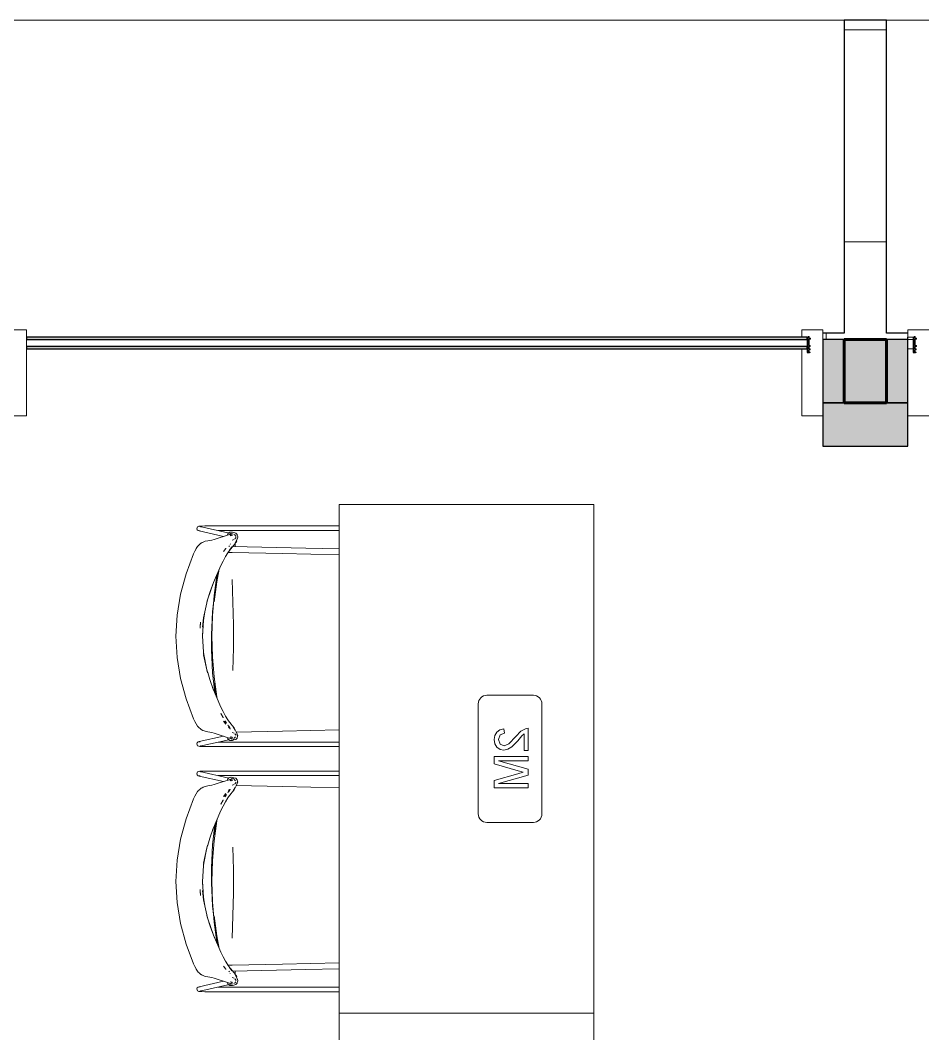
# Model space of a CAD drawing. Header units: millimetres. Extents: x 79795 to 317870, y -36033 to 97293.
# Drawn here: x 192872 to 195000, y 32859 to 35250 of the extents above; entities that cross this region are included whole.
import ezdxf

# ---------------------------------------------------------------- set-up
doc = ezdxf.new("R2010")
doc.units = ezdxf.units.MM
doc.header["$MEASUREMENT"] = 0
for name, color, linetype, lineweight in [('CSM-STL-XX-ZZ-M3-A-XXXX-00001_detached _19_04_21__rvt-1-Level 4$0$A-DETL-GENF', 7, 'CONTINUOUS', 9), ('CSM-STL-XX-ZZ-M3-A-XXXX-00001_detached _19_04_21__rvt-1-Level 4$0$A-GLAZ', 7, 'CONTINUOUS', 9), ('CSM-STL-XX-ZZ-M3-A-XXXX-00001_detached _19_04_21__rvt-1-Level 4$0$A-GLAZ-CURT', 7, 'CONTINUOUS', 9), ('CSM-STL-XX-ZZ-M3-A-XXXX-00001_detached _19_04_21__rvt-1-Level 4$0$A-GLAZ-CWMG', 7, 'CONTINUOUS', 9), ('CSM-STL-XX-ZZ-M3-A-XXXX-00001_detached _19_04_21__rvt-1-Level 4$0$A-WALL', 7, 'CONTINUOUS', 9), ('CSM-STL-XX-ZZ-M3-A-XXXX-00001_detached _19_04_21__rvt-1-Level 4$0$A-WALL-PATT', 7, 'CONTINUOUS', 9), ('CSM-STL-XX-ZZ-M3-A-XXXX-00001_detached _19_04_21__rvt-1-Level 4$0$I-WALL', 7, 'CONTINUOUS', 9), ('CSM-STL-XX-ZZ-M3-A-XXXX-00001_detached _19_04_21__rvt-1-Level 4$0$S-COLS-SYMB', 171, 'CONTINUOUS', 70), ('G-IMPT', 8, 'CONTINUOUS', 9), ('I-FURN', 8, 'CONTINUOUS', 9)]:
    doc.layers.add(name, color=color, linetype=linetype, lineweight=lineweight)

msp = doc.modelspace()

# ---------------------------------------------------------------- hatches: boundary and pattern name
at = {"layer": 'CSM-STL-XX-ZZ-M3-A-XXXX-00001_detached _19_04_21__rvt-1-Level 4$0$A-GLAZ'}
h = msp.add_hatch(dxfattribs=at)
h.set_pattern_fill('FP_30', color=256, style=0, pattern_type=2)
h.set_pattern_definition([(0, (147271.8, -12772.7), (0, 500), []), (90, (147271.8, -12772.7), (-500, 3e-14), [])])
h.paths.add_polyline_path([(194964.8, 34497.3), (194964.8, 34512.3), (194914.8, 34512.3), (194914.8, 35250.3), (194814.8, 35250.3), (194814.8, 34512.3), (194764.8, 34512.3), (194764.8, 34497.3)], flags=0)
h.paths.add_polyline_path([(192836.8, 34497.3), (192836.8, 34512.3), (192786.8, 34512.3), (192786.8, 35250.3), (192686.8, 35250.3), (192686.8, 34512.3), (192636.8, 34512.3), (192636.8, 34497.3), (192671.8, 34497.3)], flags=0)
at = {"layer": 'CSM-STL-XX-ZZ-M3-A-XXXX-00001_detached _19_04_21__rvt-1-Level 4$0$A-GLAZ-CURT'}
h = msp.add_hatch(color=256, dxfattribs=at)
h.paths.add_polyline_path([(194727.8, 34474.8), (194727.8, 34480.8), (192886.8, 34480.8), (192886.8, 34474.8), (193867.8, 34474.8)], flags=0)
h.paths.add_polyline_path([(193269.8, 34496.8), (194727.8, 34496.8), (194727.8, 34502.8), (192886.8, 34502.8), (192886.8, 34496.8)], flags=0)
at = {"layer": 'CSM-STL-XX-ZZ-M3-A-XXXX-00001_detached _19_04_21__rvt-1-Level 4$0$A-WALL-PATT'}
for points in [[(194964.8, 34347.3), (194964.8, 34497.3), (194764.8, 34497.3), (194764.8, 34347.3)], [(194964.8, 34245.3), (194964.8, 34347.3), (194764.8, 34347.3), (194764.8, 34245.3)]]:
    msp.add_hatch(color=256, dxfattribs=at).paths.add_polyline_path(points, flags=0)

# ---------------------------------------------------------------- linework, layer by layer
at = {"layer": 'CSM-STL-XX-ZZ-M3-A-XXXX-00001_detached _19_04_21__rvt-1-Level 4$0$A-DETL-GENF'}
for p, q in [((194727.8, 34502.3), (194729.8, 34468.3)), ((194729.8, 34502.3), (194727.8, 34468.3)), ((194727.8, 34502.3), (194729.8, 34502.3)), ((194727.8, 34468.3), (194727.8, 34502.3)), ((194729.8, 34468.3), (194729.8, 34503.3)), ((194729.8, 34502.3), (194729.8, 34468.3)), ((194730.3, 34503.8), (194731.8, 34503.8)), ((194732.3, 34503.3), (194732.3, 34500.3)), ((194732.3, 34497.3), (194732.3, 34483.3)), ((194732.8, 34499.8), (194735.2, 34499.8)), ((194735.2, 34497.8), (194732.8, 34497.8)), ((194735.4, 34499.6), (194735.4, 34498)), ((194977.8, 34502.3), (194979.8, 34468.3)), ((194979.8, 34502.3), (194977.8, 34468.3)), ((194977.8, 34502.3), (194979.8, 34502.3)), ((194977.8, 34468.3), (194977.8, 34502.3)), ((194979.8, 34468.3), (194979.8, 34503.3)), ((194979.8, 34502.3), (194979.8, 34468.3)), ((194980.3, 34503.8), (194981.8, 34503.8)), ((194982.3, 34503.3), (194982.3, 34500.3)), ((194982.3, 34497.3), (194982.3, 34483.3)), ((194982.8, 34499.8), (194985.2, 34499.8)), ((194985.2, 34497.8), (194982.8, 34497.8)), ((194985.4, 34499.6), (194985.4, 34498)), ((194727.6, 34466.6), (194729.3, 34467.3)), ((194729.8, 34468.3), (194727.8, 34468.3)), ((194731.9, 34465.3), (194727.9, 34465.3)), ((194731, 34467.4), (194730.8, 34467.3)), ((194731, 34466.5), (194732.1, 34466.5)), ((194732.3, 34472.4), (194731.3, 34467.7)), ((194732.3, 34480.3), (194732.3, 34475.3)), ((194732.8, 34482.8), (194734.9, 34482.8)), ((194734.9, 34480.8), (194732.8, 34480.8)), ((194732.8, 34474.8), (194734.8, 34474.8)), ((194734.8, 34472.8), (194732.8, 34472.8)), ((194732.9, 34467.3), (194732.9, 34467.8)), ((194733.1, 34468), (194733.9, 34468)), ((194734.1, 34467.8), (194734.1, 34467)), ((194735, 34474.6), (194735, 34473)), ((194735.1, 34482.6), (194735.1, 34481)), ((194977.6, 34466.6), (194979.3, 34467.3)), ((194979.8, 34468.3), (194977.8, 34468.3)), ((194981.9, 34465.3), (194977.9, 34465.3)), ((194981, 34467.4), (194980.8, 34467.3)), ((194981, 34466.5), (194982.1, 34466.5)), ((194982.3, 34472.4), (194981.3, 34467.7)), ((194982.3, 34480.3), (194982.3, 34475.3)), ((194982.8, 34482.8), (194984.9, 34482.8)), ((194984.9, 34480.8), (194982.8, 34480.8)), ((194982.8, 34474.8), (194984.8, 34474.8)), ((194984.8, 34472.8), (194982.8, 34472.8)), ((194982.9, 34467.3), (194982.9, 34467.8)), ((194983.1, 34468), (194983.9, 34468)), ((194984.1, 34467.8), (194984.1, 34467)), ((194985, 34474.6), (194985, 34473)), ((194985.1, 34482.6), (194985.1, 34481))]:
    msp.add_line(p, q, dxfattribs=at)
for centre, radius, start, end in [((194730.3, 34503.3), 0.5, 90, 180), ((194731.8, 34503.3), 0.5, 0, 90), ((194732.8, 34500.3), 0.5, 180, 270), ((194732.8, 34497.3), 0.5, 90, 180), ((194735.2, 34499.6), 0.2, 359, 90), ((194735.2, 34498), 0.2, 270, 359), ((194980.3, 34503.3), 0.5, 90, 180), ((194981.8, 34503.3), 0.5, 0, 90), ((194982.8, 34500.3), 0.5, 180, 270), ((194982.8, 34497.3), 0.5, 90, 180), ((194985.2, 34499.6), 0.2, 359, 90), ((194985.2, 34498), 0.2, 270, 359), ((194727.9, 34466), 0.65, 115, 270), ((194728.8, 34468.2), 1, 295, 359.9999), ((194731, 34466.9), 0.4, 114.9999, 270), ((194730.8, 34467.8), 0.5, 294.9999, 347.698), ((194731.9, 34468.3), 3, 270, 327.6077), ((194732.1, 34467.3), 0.8, 270, 0), ((194732.8, 34483.3), 0.5, 180, 270), ((194732.8, 34480.3), 0.5, 90, 180), ((194732.8, 34475.3), 0.5, 180, 270), ((194732.8, 34472.3), 0.5, 90, 167.698), ((194733.1, 34467.8), 0.2, 90, 180), ((194733.9, 34467.8), 0.2, 0, 90), ((194734.2, 34466.8), 0.2, 327.6077, 90.0001), ((194734.8, 34474.6), 0.2, 359, 90), ((194734.8, 34473), 0.2, 270, 359), ((194734.9, 34482.6), 0.2, 359, 90), ((194734.9, 34481), 0.2, 270, 359), ((194977.9, 34466), 0.65, 115, 270), ((194978.8, 34468.2), 1, 295, 359.9999), ((194981, 34466.9), 0.4, 114.9999, 270), ((194980.8, 34467.8), 0.5, 294.9999, 347.698), ((194981.9, 34468.3), 3, 270, 327.6077), ((194982.1, 34467.3), 0.8, 270, 0), ((194982.8, 34483.3), 0.5, 180, 270), ((194982.8, 34480.3), 0.5, 90, 180), ((194982.8, 34475.3), 0.5, 180, 270), ((194982.8, 34472.3), 0.5, 90, 167.698), ((194983.1, 34467.8), 0.2, 90, 180), ((194983.9, 34467.8), 0.2, 0, 90), ((194984.2, 34466.8), 0.2, 327.6077, 90.0001), ((194984.8, 34474.6), 0.2, 359, 90), ((194984.8, 34473), 0.2, 270, 359), ((194984.9, 34482.6), 0.2, 359, 90), ((194984.9, 34481), 0.2, 270, 359)]:
    msp.add_arc(centre, radius, start, end, dxfattribs=at)
at = {"layer": 'CSM-STL-XX-ZZ-M3-A-XXXX-00001_detached _19_04_21__rvt-1-Level 4$0$A-GLAZ'}
for p, q in [((194814.8, 35250.3), (192786.8, 35250.3)), ((196942.8, 35250.3), (194914.8, 35250.3)), ((194964.8, 34497.3), (194977.8, 34497.3))]:
    msp.add_line(p, q, dxfattribs=at)
at = {"layer": 'CSM-STL-XX-ZZ-M3-A-XXXX-00001_detached _19_04_21__rvt-1-Level 4$0$A-GLAZ', "lineweight": 30}
for p, q in [((194914.8, 35250.3), (194814.8, 35250.3)), ((194814.8, 35250.3), (194814.8, 34512.3)), ((194914.8, 34512.3), (194914.8, 35250.3)), ((194814.8, 34512.3), (194764.8, 34512.3)), ((194964.8, 34512.3), (194914.8, 34512.3)), ((194964.8, 34497.3), (194964.8, 34502.8))]:
    msp.add_line(p, q, dxfattribs=at)
at = {"layer": 'CSM-STL-XX-ZZ-M3-A-XXXX-00001_detached _19_04_21__rvt-1-Level 4$0$A-GLAZ-CURT', "lineweight": 30}
for p, q in [((194727.8, 34502.8), (192886.8, 34502.8)), ((192886.8, 34502.8), (192886.8, 34496.8)), ((192886.8, 34496.8), (194727.8, 34496.8)), ((194727.8, 34496.8), (194727.8, 34502.8)), ((194727.8, 34480.8), (192886.8, 34480.8)), ((192886.8, 34480.8), (192886.8, 34474.8)), ((192886.8, 34474.8), (194727.8, 34474.8)), ((194727.8, 34474.8), (194727.8, 34480.8))]:
    msp.add_line(p, q, dxfattribs=at)
at = {"layer": 'CSM-STL-XX-ZZ-M3-A-XXXX-00001_detached _19_04_21__rvt-1-Level 4$0$A-GLAZ-CWMG', "lineweight": 20, "extrusion": (0, 0, -1)}
for p, q in [((192886.8, 34519.8), (192836.8, 34519.8)), ((192886.8, 34317.3), (192886.8, 34519.8)), ((195014.8, 34519.8), (194964.8, 34519.8)), ((194964.8, 34519.8), (194964.8, 34502.8)), ((194964.8, 34502.8), (194977.8, 34502.8)), ((194977.8, 34502.8), (194977.8, 34474.8)), ((194977.8, 34474.8), (194964.8, 34474.8)), ((194964.8, 34474.8), (194964.8, 34317.3)), ((192836.8, 34317.3), (192886.8, 34317.3)), ((194964.8, 34317.3), (195014.8, 34317.3))]:
    msp.add_line(p, q, dxfattribs=at)
at = {"layer": 'CSM-STL-XX-ZZ-M3-A-XXXX-00001_detached _19_04_21__rvt-1-Level 4$0$A-GLAZ-CWMG', "lineweight": 20}
for p, q in [((194714.8, 34519.8), (194714.8, 34502.8)), ((194764.8, 34519.8), (194714.8, 34519.8)), ((194764.8, 34317.3), (194764.8, 34519.8)), ((194714.8, 34502.8), (194727.8, 34502.8)), ((194727.8, 34502.8), (194727.8, 34474.8)), ((194727.8, 34474.8), (194714.8, 34474.8)), ((194714.8, 34474.8), (194714.8, 34317.3)), ((194714.8, 34317.3), (194764.8, 34317.3))]:
    msp.add_line(p, q, dxfattribs=at)
at = {"layer": 'CSM-STL-XX-ZZ-M3-A-XXXX-00001_detached _19_04_21__rvt-1-Level 4$0$A-WALL', "lineweight": 30}
for p, q in [((194964.8, 34497.3), (194764.8, 34497.3)), ((194764.8, 34497.3), (194764.8, 34347.3)), ((194964.8, 34347.3), (194964.8, 34497.3)), ((194764.8, 34347.3), (194964.8, 34347.3))]:
    msp.add_line(p, q, dxfattribs=at)
at = {"layer": 'CSM-STL-XX-ZZ-M3-A-XXXX-00001_detached _19_04_21__rvt-1-Level 4$0$I-WALL', "lineweight": 30}
for p, q in [((194964.8, 34347.3), (194764.8, 34347.3)), ((194764.8, 34347.3), (194764.8, 34245.3)), ((194964.8, 34245.3), (194964.8, 34347.3)), ((194764.8, 34245.3), (194964.8, 34245.3))]:
    msp.add_line(p, q, dxfattribs=at)
at = {"layer": 'CSM-STL-XX-ZZ-M3-A-XXXX-00001_detached _19_04_21__rvt-1-Level 4$0$S-COLS-SYMB', "lineweight": 60}
for p, q in [((194814.8, 34497.3), (194914.8, 34497.3)), ((194814.8, 34347.3), (194814.8, 34497.3)), ((194914.8, 34347.3), (194914.8, 34497.3)), ((194814.8, 34347.3), (194914.8, 34347.3))]:
    msp.add_line(p, q, dxfattribs=at)
at = {"layer": 'G-IMPT'}
for p, q in [((193290.4, 34055.1), (193288.9, 34052.9)), ((193292.8, 34056.3), (193290.4, 34055.1)), ((193295.2, 34056.6), (193292.8, 34056.3)), ((193300.4, 34056.9), (193295.2, 34056.6)), ((193368.4, 34039.6), (193295.5, 34056)), ((193295.5, 34056), (193297.6, 34055)), ((193297.4, 34055.2), (193297.6, 34055)), ((193307.6, 34057.1), (193300.4, 34056.9)), ((193307.6, 34057.1), (193313.9, 34057.1)), ((193624.4, 34057.1), (193313.9, 34057.1)), ((193288.6, 34050.3), (193288.9, 34052.9)), ((193288.6, 34050.3), (193289.3, 34048.1)), ((193289.6, 34047.8), (193289.3, 34048.1)), ((193289.6, 34047.8), (193291.4, 34046)), ((193291.4, 34046), (193291.1, 34046.3)), ((193293.9, 34045.2), (193291.4, 34046)), ((193296.2, 34045.9), (193293.7, 34045.4)), ((193296, 34045.8), (193293.7, 34045.4)), ((193293.9, 34045.2), (193351.5, 34032.3)), ((193624.4, 34046.2), (193339, 34046.2)), ((193353.6, 34033), (193341.2, 34029.1)), ((193365.4, 34036.8), (193353.6, 34033)), ((193360.4, 34036.2), (193361.6, 34038.6)), ((193360.4, 34036.1), (193361.6, 34038.6)), ((193361.5, 34038.4), (193360.4, 34036.1)), ((193360.4, 34036.2), (193360.4, 34036.1)), ((193361.5, 34038.4), (193361.6, 34038.6)), ((193363.4, 34040.5), (193361.6, 34038.6)), ((193363.4, 34040.5), (193363.7, 34040.7)), ((193366.6, 34042.1), (193363.7, 34040.7)), ((193372.9, 34038.6), (193364.7, 34036.6)), ((193370.6, 34038.5), (193364.7, 34036.6)), ((193365.4, 34036.8), (193372.9, 34038.6)), ((193366.9, 34042.2), (193366.6, 34042.1)), ((193366.9, 34042.2), (193368.6, 34042.5)), ((193367, 34034.7), (193367.7, 34036.1)), ((193372.8, 34035.5), (193367.3, 34033.9)), ((193369.4, 34037.9), (193368, 34036.4)), ((193368.3, 34037.7), (193371.5, 34039.2)), ((193368.3, 34037.7), (193370.6, 34038.5)), ((193372.6, 34042.3), (193368.6, 34042.5)), ((193369.4, 34037.9), (193371.5, 34039.2)), ((193371.9, 34038.8), (193369.9, 34039.3)), ((193370.5, 34034.2), (193371.5, 34035.2)), ((193370.5, 34034.2), (193371.1, 34034.9)), ((193372.8, 34035.5), (193370.7, 34034.5)), ((193371.5, 34035.2), (193370.7, 34034.5)), ((193372.6, 34042.3), (193375.8, 34041.3)), ((193375.4, 34037.6), (193377.1, 34036.8)), ((193380.1, 34039.9), (193375.8, 34041.3)), ((193375.9, 34037.3), (193377.1, 34036.8)), ((193379.9, 34033.9), (193377.7, 34036.5)), ((193378.9, 34034.9), (193380.1, 34033.3)), ((193378.9, 34034.9), (193379.3, 34034.4)), ((193380.1, 34033.3), (193379.3, 34034.4)), ((193380.1, 34039.9), (193383.2, 34036.7)), ((193380.1, 34028.8), (193380.5, 34030.8)), ((193380.6, 34031.4), (193380.5, 34030.8)), ((193383.2, 34036.7), (193383.7, 34035.3)), ((193383.7, 34035.3), (193384.8, 34031.1)), ((193384, 34027.1), (193384.8, 34031.1)), ((193286.8, 34003.6), (193290.2, 34008.4)), ((193290.2, 34008.4), (193291.9, 34010.5)), ((193293.7, 34012.4), (193291.9, 34010.5)), ((193296.2, 34014.6), (193293.7, 34012.4)), ((193298.1, 34016.1), (193296.2, 34014.6)), ((193298.1, 34016.1), (193298.5, 34016.4)), ((193298.5, 34016.4), (193301.1, 34017.9)), ((193303.4, 34019.1), (193301.1, 34017.9)), ((193303.4, 34019.1), (193308.3, 34020.9)), ((193314.3, 34022), (193308.3, 34020.9)), ((193314.3, 34022), (193323.6, 34023.6)), ((193323.6, 34023.6), (193329.2, 34025.3)), ((193341.2, 34029.1), (193329.2, 34025.3)), ((193363.8, 34008.3), (193364.2, 34008.9)), ((193365.3, 34010.5), (193364.2, 34008.9)), ((193371.3, 34008.1), (193365.7, 33999.8)), ((193371.3, 34008.1), (193366.2, 34000.3)), ((193367, 34013.6), (193367.5, 34015)), ((193369.2, 34004.1), (193372.1, 34007.3)), ((193376.2, 34025), (193371.4, 34023.7)), ((193376.4, 34012.7), (193372.1, 34007.3)), ((193372.5, 34008.3), (193545.4, 34004.4)), ((193378.4, 34015.8), (193376.4, 34012.7)), ((193379.8, 34028.3), (193378.1, 34026.4)), ((193378.2, 34015.4), (193378.5, 34008.1)), ((193378.2, 34015.4), (193378.5, 34008.1)), ((193378.4, 34015.8), (193380.6, 34020.6)), ((193378.9, 34008.4), (193378.6, 34016.2)), ((193384, 34027.1), (193379.6, 34018.6)), ((193380.6, 34020.6), (193379.6, 34018.6)), ((193379.8, 34028.3), (193380.1, 34028.8)), ((193263, 33944.4), (193280.6, 33991.3)), ((193280.6, 33991.3), (193283.4, 33997.7)), ((193283.4, 33997.7), (193286.6, 34003.3)), ((193286.8, 34003.6), (193286.6, 34003.3)), ((193350.4, 33974.3), (193355.9, 33984.8)), ((193356.5, 34003.9), (193351.2, 33996.6)), ((193355.9, 33984.8), (193361.3, 33993.7)), ((193356.8, 34004.4), (193356.5, 34003.9)), ((193366.2, 34000.3), (193360.7, 33993)), ((193360.7, 33993.5), (193363.6, 33994.2)), ((193360.7, 33993), (193361.3, 33993.7)), ((193363.6, 33994.2), (193371.9, 33994.6)), ((193369.2, 34004.1), (193365.7, 33999.8)), ((193371.9, 33994.6), (193490.8, 33991.9)), ((193624.4, 33989.2), (193490.8, 33991.9)), ((193624.4, 34002.8), (193545.4, 34004.4)), ((193327.9, 33923.7), (193345.1, 33963.7)), ((193341, 33954.4), (193345.1, 33963.7)), ((193341, 33954.4), (193345.2, 33963.7)), ((193350.4, 33974.3), (193345.2, 33963.7)), ((193250, 33896), (193263, 33944.4)), ((193329.2, 33892.6), (193335.6, 33939.9)), ((193335.6, 33939.9), (193336.2, 33943.1)), ((193335.7, 33933.6), (193338.6, 33948.7)), ((193335.8, 33925.4), (193341.5, 33955.3)), ((193341.5, 33955.2), (193335.9, 33925.5)), ((193327.9, 33923.7), (193313.8, 33882.6)), ((193327.9, 33923.8), (193319.9, 33902.3)), ((193327.9, 33923.7), (193319.9, 33902.3)), ((193330.1, 33929.5), (193327.9, 33923.7)), ((193330.1, 33929.5), (193327.9, 33923.8)), ((193329.4, 33878.2), (193335.9, 33925.5)), ((193335.8, 33925.4), (193329.4, 33878.2)), ((193335.7, 33933.6), (193329.8, 33894.4)), ((193371.5, 33930.8), (193373.6, 33877.6)), ((193250, 33896), (193241.9, 33846.6)), ((193313.8, 33882.6), (193319.9, 33902.3)), ((193319.9, 33902.3), (193313.9, 33882.6)), ((193325.4, 33844.8), (193329.2, 33892.6)), ((193329.8, 33894.4), (193325.7, 33854.7)), ((193304.5, 33840.1), (193313.8, 33882.6)), ((193313.8, 33882.6), (193312.4, 33877.4)), ((193312.4, 33877.4), (193313.9, 33882.6)), ((193374.6, 33823.7), (193373.6, 33877.6)), ((193239.3, 33796.7), (193241.9, 33846.6)), ((193304.5, 33840.1), (193302.1, 33818.4)), ((193304.5, 33840.1), (193303.2, 33828.7)), ((193304.9, 33839.8), (193303.2, 33828.7)), ((193307, 33853.8), (193304.9, 33839.8)), ((193307, 33853.8), (193305.7, 33846.7)), ((193325.7, 33854.7), (193323.6, 33817.6)), ((193325.4, 33844.8), (193324.4, 33820.8)), ((193297.3, 33829.8), (193296.6, 33816.2)), ((193296.7, 33819.6), (193297.3, 33829.8)), ((193301.5, 33796.7), (193303.8, 33833.6)), ((193302.1, 33818.4), (193303.2, 33828.7)), ((193303.8, 33833.6), (193303.2, 33828.7)), ((193323.6, 33817.6), (193323.2, 33801.3)), ((193324.4, 33820.8), (193324.1, 33796.7)), ((193374.6, 33823.7), (193374.6, 33769.7)), ((193239.3, 33796.7), (193241.9, 33746.8)), ((193301.5, 33796.7), (193301.6, 33804.1)), ((193301.5, 33796.7), (193301.6, 33804.1)), ((193303.9, 33759.7), (193301.5, 33796.7)), ((193323.2, 33801.3), (193322.8, 33782.5)), ((193324.1, 33796.7), (193324.4, 33772.6)), ((193323.2, 33763.6), (193322.8, 33782.5)), ((193325.4, 33748.6), (193324.4, 33772.6)), ((193373.6, 33715.7), (193374.6, 33769.7)), ((193250, 33697.4), (193241.9, 33746.8)), ((193303.8, 33759.7), (193304.9, 33753.4)), ((193303.8, 33759.7), (193304.2, 33756.5)), ((193303.9, 33759.7), (193304.4, 33754.4)), ((193313.8, 33710.8), (193304.5, 33753.3)), ((193311.9, 33717.9), (193304.5, 33753.3)), ((193304.9, 33753.4), (193311.9, 33717.9)), ((193323.2, 33763.6), (193323.6, 33747.3)), ((193325.7, 33710.3), (193323.6, 33747.3)), ((193329.2, 33700.7), (193325.4, 33748.6)), ((193263, 33649), (193250, 33697.4)), ((193313.8, 33710.8), (193311.9, 33717.9)), ((193311.9, 33717.9), (193314.1, 33710.9)), ((193319.3, 33694.7), (193314.1, 33710.9)), ((193325.7, 33710.3), (193329.8, 33670.5)), ((193329.2, 33700.7), (193335.6, 33653.5)), ((193319.3, 33694.7), (193327.9, 33669.6)), ((193327.9, 33669.6), (193325.3, 33676.1)), ((193345.2, 33629.7), (193325.3, 33676.1)), ((193333.4, 33657.1), (193329.4, 33686.7)), ((193333.4, 33657), (193329.4, 33686.7)), ((193263, 33649), (193280.5, 33602.2)), ((193330.9, 33662.9), (193329.8, 33670.5)), ((193335.6, 33653.5), (193336.1, 33650.8)), ((193345.2, 33629.7), (193350.4, 33619.1)), ((193280.5, 33602.2), (193283.4, 33595.7)), ((193350.7, 33604.3), (193345.2, 33614.7)), ((193345.2, 33614.7), (193350.2, 33605.2)), ((193350.7, 33604.3), (193350.2, 33605.2)), ((193350.4, 33619.1), (193355.9, 33608.6)), ((193361.3, 33599.7), (193355.9, 33608.6)), ((193366.2, 33593.1), (193360.7, 33600.4)), ((193361.3, 33599.7), (193360.7, 33600.4)), ((193286.6, 33590.1), (193283.4, 33595.7)), ((193286.6, 33590.1), (193286.8, 33589.8)), ((193290.2, 33584.9), (193286.8, 33589.8)), ((193290.2, 33584.9), (193291.9, 33582.9)), ((193293.7, 33581), (193291.9, 33582.9)), ((193293.7, 33581), (193294.3, 33580.5)), ((193296.2, 33578.8), (193294.3, 33580.5)), ((193298.1, 33577.3), (193296.2, 33578.8)), ((193302.4, 33574.8), (193298.1, 33577.3)), ((193298.1, 33577.3), (193298.5, 33577)), ((193298.1, 33577.3), (193303.4, 33574.3)), ((193298.5, 33577), (193301.1, 33575.5)), ((193351.2, 33596.8), (193356.5, 33589.5)), ((193358.7, 33591.5), (193354.7, 33597.4)), ((193354.7, 33597.4), (193356, 33595.5)), ((193358.7, 33591.5), (193356, 33595.5)), ((193356.8, 33589), (193356.5, 33589.5)), ((193362.3, 33586.7), (193361.9, 33587.3)), ((193364, 33584.2), (193361.9, 33587.3)), ((193362.3, 33586.7), (193364, 33584.2)), ((193365.5, 33580), (193363.3, 33582.4)), ((193365.6, 33582.3), (193363.8, 33585.1)), ((193364.2, 33584.5), (193363.8, 33585.1)), ((193365.6, 33582.3), (193364.2, 33584.5)), ((193365.6, 33582.3), (193365.3, 33582.9)), ((193367.2, 33579.1), (193365.3, 33582.9)), ((193365.6, 33582.3), (193367.2, 33579.1)), ((193366.2, 33593.1), (193369.2, 33589.3)), ((193366.3, 33578.8), (193367.1, 33577.6)), ((193372.1, 33586.1), (193369.2, 33589.3)), ((193376.4, 33580.7), (193372.1, 33586.1)), ((193376.6, 33579.4), (193374.3, 33583.1)), ((193374.3, 33583.1), (193379.1, 33574.8)), ((193378.4, 33577.6), (193376.4, 33580.7)), ((193376.6, 33579.4), (193379.1, 33574.8)), ((193378.4, 33577.6), (193380.9, 33571.5)), ((193351.3, 33561.1), (193293.9, 33548.2)), ((193295.5, 33537.4), (193363.7, 33552.7)), ((193301.1, 33575.5), (193303.4, 33574.3)), ((193302.4, 33574.8), (193303.4, 33574.3)), ((193308.3, 33572.5), (193303.4, 33574.3)), ((193314.4, 33571.4), (193308.3, 33572.5)), ((193323.6, 33569.8), (193314.4, 33571.4)), ((193323.6, 33569.8), (193329.2, 33568.1)), ((193329.2, 33568.1), (193341.2, 33564.2)), ((193341.2, 33564.2), (193362.3, 33557.5)), ((193360.4, 33557.2), (193360.4, 33557.3)), ((193360.4, 33557.2), (193361.5, 33554.9)), ((193361.5, 33554.9), (193361.6, 33554.7)), ((193363.7, 33552.7), (193361.6, 33554.7)), ((193361.9, 33554.5), (193363.4, 33552.8)), ((193361.9, 33554.5), (193363.7, 33552.7)), ((193370.6, 33554.9), (193362.3, 33557.5)), ((193366.9, 33551.2), (193363.4, 33552.8)), ((193363.4, 33552.8), (193366.6, 33551.2)), ((193363.4, 33552.8), (193363.7, 33552.7)), ((193366.9, 33551.2), (193363.7, 33552.7)), ((193372.9, 33554.8), (193364.8, 33556.8)), ((193364.8, 33556.8), (193366, 33556.5)), ((193372.9, 33554.8), (193366, 33556.5)), ((193372.8, 33557.9), (193367.3, 33559.5)), ((193369.4, 33555.5), (193367.7, 33557.3)), ((193371.5, 33554.1), (193368.3, 33555.7)), ((193376.2, 33553.3), (193368.3, 33555.7)), ((193371.5, 33554.1), (193369.4, 33555.5)), ((193369.9, 33554.1), (193371.8, 33554.6)), ((193371.5, 33558.2), (193370.1, 33559.6)), ((193370.1, 33559.6), (193371, 33558.5)), ((193371.5, 33558.2), (193370.4, 33559.1)), ((193372.8, 33557.9), (193370.4, 33559.1)), ((193376.2, 33553.3), (193370.6, 33554.9)), ((193376.2, 33568.3), (193371.4, 33569.7)), ((193375.8, 33552.1), (193372.6, 33551.1)), ((193377.1, 33556.5), (193375.5, 33555.8)), ((193375.8, 33552.1), (193380.1, 33553.5)), ((193375.9, 33556.1), (193377.1, 33556.5)), ((193379.6, 33559.1), (193377.6, 33556.8)), ((193379.8, 33565.1), (193378.3, 33566.8)), ((193379.8, 33565.1), (193380.3, 33564.2)), ((193383.2, 33556.7), (193380.1, 33553.5)), ((193380.4, 33562.6), (193380.3, 33564.2)), ((193383.9, 33565.5), (193380.9, 33571.5)), ((193381.4, 33570.5), (193490.8, 33573)), ((193383.7, 33558), (193383.2, 33556.7)), ((193384.8, 33562.3), (193383.6, 33565.9)), ((193384.4, 33560.9), (193383.6, 33565.9)), ((193384.8, 33562.3), (193383.7, 33558)), ((193384.4, 33560.9), (193383.9, 33565.5)), ((193490.8, 33573), (193624.4, 33575.7)), ((193289.3, 33545.3), (193288.6, 33543.1)), ((193288.9, 33540.5), (193288.6, 33543.1)), ((193290.4, 33538.3), (193288.9, 33540.5)), ((193289.3, 33545.3), (193291.1, 33547.1)), ((193292.8, 33537.1), (193290.4, 33538.3)), ((193291.4, 33547.4), (193291.1, 33547.1)), ((193293.9, 33548.2), (193291.4, 33547.4)), ((193292.8, 33537.1), (193295.2, 33536.8)), ((193296.2, 33547.5), (193293.7, 33547.9)), ((193296, 33547.6), (193293.7, 33547.9)), ((193295.2, 33536.8), (193300.4, 33536.5)), ((193295.5, 33537.4), (193297.6, 33538.4)), ((193297.6, 33538.4), (193297.4, 33538.2)), ((193300.4, 33536.5), (193307.6, 33536.3)), ((193313.9, 33536.3), (193307.6, 33536.3)), ((193624.4, 33536.3), (193313.9, 33536.3)), ((193339, 33547.2), (193624.4, 33547.2)), ((193366.9, 33551.2), (193366.6, 33551.2)), ((193366.9, 33551.2), (193368.6, 33550.9)), ((193369.8, 33551), (193368.6, 33550.9)), ((193372.6, 33551.1), (193369.8, 33551)), ((193288.9, 33474.6), (193288.6, 33471.9)), ((193289.3, 33469.8), (193288.6, 33471.9)), ((193290.4, 33476.7), (193288.9, 33474.6)), ((193289.3, 33469.8), (193291.1, 33467.9)), ((193292.8, 33477.9), (193290.4, 33476.7)), ((193291.4, 33467.6), (193291.1, 33467.9)), ((193293.9, 33466.8), (193291.4, 33467.6)), ((193292.8, 33477.9), (193295.2, 33478.3)), ((193296.2, 33467.5), (193293.7, 33467.1)), ((193296, 33467.4), (193293.7, 33467.1)), ((193351.3, 33454), (193293.9, 33466.8)), ((193295.2, 33478.3), (193300.4, 33478.6)), ((193295.5, 33477.7), (193363.7, 33462.3)), ((193295.5, 33477.7), (193297.6, 33476.7)), ((193297.6, 33476.7), (193297.4, 33476.9)), ((193300.4, 33478.6), (193307.6, 33478.7)), ((193313.9, 33478.8), (193307.6, 33478.7)), ((193623.3, 33478.8), (193313.9, 33478.8)), ((193339, 33467.9), (193623.3, 33467.9)), ((193341.2, 33450.8), (193362.3, 33457.6)), ((193360.4, 33457.9), (193361.5, 33460.1)), ((193360.4, 33457.9), (193360.4, 33457.7)), ((193361.5, 33460.1), (193361.6, 33460.3)), ((193363.7, 33462.4), (193361.6, 33460.3)), ((193361.9, 33460.6), (193363.7, 33462.4)), ((193361.9, 33460.6), (193363.4, 33462.2)), ((193370.6, 33460.1), (193362.3, 33457.6)), ((193366.9, 33463.9), (193363.4, 33462.2)), ((193363.4, 33462.2), (193366.6, 33463.8)), ((193363.4, 33462.2), (193363.7, 33462.4)), ((193366.9, 33463.9), (193363.7, 33462.4)), ((193372.9, 33460.3), (193364.8, 33458.2)), ((193364.8, 33458.2), (193366, 33458.5)), ((193372.9, 33460.3), (193366, 33458.5)), ((193366.9, 33463.9), (193366.6, 33463.8)), ((193366.8, 33455.9), (193367.7, 33457.8)), ((193366.9, 33463.9), (193368.6, 33464.2)), ((193372.8, 33457.1), (193367.3, 33455.6)), ((193369.4, 33459.6), (193367.7, 33457.8)), ((193376.2, 33461.7), (193368.3, 33459.4)), ((193371.5, 33460.9), (193368.3, 33459.4)), ((193369.8, 33464.1), (193368.6, 33464.2)), ((193371.5, 33460.9), (193369.4, 33459.6)), ((193372.6, 33463.9), (193369.8, 33464.1)), ((193369.9, 33460.9), (193371.8, 33460.5)), ((193371.5, 33456.9), (193370.1, 33455.4)), ((193370.1, 33455.4), (193371, 33456.5)), ((193372.8, 33457.1), (193370.4, 33455.9)), ((193371.5, 33456.9), (193370.4, 33455.9)), ((193376.2, 33461.7), (193370.6, 33460.1)), ((193375.8, 33462.9), (193372.6, 33463.9)), ((193377.1, 33458.5), (193375.5, 33459.3)), ((193375.8, 33462.9), (193380.1, 33461.6)), ((193375.9, 33459), (193377.1, 33458.5)), ((193379.6, 33456), (193377.6, 33458.2)), ((193383.2, 33458.3), (193380.1, 33461.6)), ((193383.7, 33457), (193383.2, 33458.3)), ((193384.8, 33452.8), (193383.7, 33457)), ((193293.7, 33434), (193291.9, 33432.2)), ((193293.7, 33434), (193294.3, 33434.5)), ((193296.2, 33436.3), (193294.3, 33434.5)), ((193298.1, 33437.8), (193296.2, 33436.3)), ((193298.1, 33437.8), (193303.4, 33440.7)), ((193302.4, 33440.2), (193298.1, 33437.8)), ((193298.1, 33437.8), (193298.5, 33438)), ((193298.5, 33438), (193301.1, 33439.5)), ((193301.1, 33439.5), (193303.4, 33440.7)), ((193302.4, 33440.2), (193303.4, 33440.7)), ((193308.3, 33442.5), (193303.4, 33440.7)), ((193314.4, 33443.7), (193308.3, 33442.5)), ((193323.6, 33445.3), (193314.4, 33443.7)), ((193323.6, 33445.3), (193329.2, 33447)), ((193329.2, 33447), (193341.2, 33450.8)), ((193365.5, 33435), (193363.3, 33432.6)), ((193365.6, 33432.7), (193363.8, 33430)), ((193365.6, 33432.7), (193364.2, 33430.5)), ((193367.2, 33435.9), (193365.3, 33432.1)), ((193365.6, 33432.7), (193365.3, 33432.1)), ((193365.6, 33432.7), (193367.2, 33435.9)), ((193376.2, 33446.7), (193371.4, 33445.4)), ((193376.4, 33434.4), (193372.1, 33428.9)), ((193374.3, 33432), (193379.1, 33440.3)), ((193376.6, 33435.6), (193374.3, 33432)), ((193378.4, 33437.4), (193376.4, 33434.4)), ((193376.6, 33435.6), (193379.1, 33440.3)), ((193379.8, 33449.9), (193378.3, 33448.3)), ((193378.4, 33437.4), (193380.9, 33443.5)), ((193379.8, 33449.9), (193380.3, 33450.9)), ((193380.4, 33452.4), (193380.3, 33450.9)), ((193383.9, 33449.5), (193380.9, 33443.5)), ((193381.4, 33444.5), (193490.8, 33442)), ((193384.4, 33454.2), (193383.6, 33449.1)), ((193384.8, 33452.8), (193383.6, 33449.1)), ((193384.4, 33454.2), (193383.9, 33449.5)), ((193490.8, 33442), (193624.4, 33439.3)), ((193263, 33366.1), (193280.5, 33412.8)), ((193280.5, 33412.8), (193283.4, 33419.3)), ((193286.6, 33424.9), (193283.4, 33419.3)), ((193286.6, 33424.9), (193286.8, 33425.2)), ((193290.2, 33430.1), (193286.8, 33425.2)), ((193290.2, 33430.1), (193291.9, 33432.2)), ((193350.7, 33410.8), (193345.2, 33400.4)), ((193345.2, 33400.4), (193350.2, 33409.8)), ((193350.7, 33410.8), (193350.2, 33409.8)), ((193351.2, 33418.3), (193356.5, 33425.6)), ((193358.7, 33423.6), (193354.7, 33417.6)), ((193354.7, 33417.6), (193356, 33419.6)), ((193361.3, 33415.4), (193355.9, 33406.4)), ((193358.7, 33423.6), (193356, 33419.6)), ((193356.8, 33426.1), (193356.5, 33425.6)), ((193366.2, 33422), (193360.7, 33414.6)), ((193361.3, 33415.4), (193360.7, 33414.6)), ((193364, 33430.9), (193361.9, 33427.8)), ((193362.3, 33428.4), (193361.9, 33427.8)), ((193362.3, 33428.4), (193364, 33430.9)), ((193364.2, 33430.5), (193363.8, 33430)), ((193366.2, 33422), (193369.2, 33425.7)), ((193372.1, 33428.9), (193369.2, 33425.7)), ((193345.2, 33385.4), (193325.3, 33339)), ((193345.2, 33385.4), (193350.4, 33396)), ((193350.4, 33396), (193355.9, 33406.4)), ((193263, 33366.1), (193250, 33317.7)), ((193329.2, 33314.3), (193335.6, 33361.6)), ((193335.6, 33361.6), (193336.1, 33364.2)), ((193319.3, 33320.4), (193327.9, 33345.4)), ((193327.9, 33345.4), (193325.3, 33339)), ((193325.7, 33304.8), (193329.8, 33344.5)), ((193333.4, 33358), (193329.4, 33328.3)), ((193333.4, 33358), (193329.4, 33328.3)), ((193330.9, 33352.2), (193329.8, 33344.5)), ((193250, 33317.7), (193241.9, 33268.3)), ((193319.3, 33320.4), (193314.1, 33304.2)), ((193329.2, 33314.3), (193325.4, 33266.5)), ((193313.8, 33304.2), (193304.5, 33261.7)), ((193311.9, 33297.2), (193304.5, 33261.7)), ((193304.9, 33261.7), (193311.9, 33297.2)), ((193313.8, 33304.2), (193311.9, 33297.2)), ((193311.9, 33297.2), (193314.1, 33304.2)), ((193325.7, 33304.8), (193323.6, 33267.7)), ((193373.6, 33299.3), (193374.6, 33245.4)), ((193239.3, 33218.4), (193241.9, 33268.3)), ((193323.2, 33251.4), (193323.6, 33267.7)), ((193325.4, 33266.5), (193324.4, 33242.4)), ((193303.9, 33255.3), (193301.5, 33218.4)), ((193303.8, 33255.3), (193304.9, 33261.7)), ((193303.8, 33255.3), (193304.2, 33258.8)), ((193303.9, 33255.3), (193304.3, 33259.5)), ((193323.2, 33251.4), (193322.8, 33232.6)), ((193324.1, 33218.4), (193324.4, 33242.4)), ((193374.6, 33191.3), (193374.6, 33245.4)), ((193239.3, 33218.4), (193241.9, 33168.4)), ((193301.5, 33218.4), (193303.8, 33181.4)), ((193301.5, 33218.4), (193301.6, 33210.9)), ((193301.5, 33218.4), (193301.6, 33210.9)), ((193323.2, 33213.7), (193322.8, 33232.6)), ((193324.4, 33194.3), (193324.1, 33218.4)), ((193297.3, 33185.3), (193296.6, 33198.9)), ((193296.7, 33195.4), (193297.3, 33185.3)), ((193304.5, 33175), (193302.1, 33196.6)), ((193302.1, 33196.6), (193303.2, 33186.3)), ((193323.6, 33197.4), (193323.2, 33213.7)), ((193325.7, 33160.4), (193323.6, 33197.4)), ((193325.4, 33170.2), (193324.4, 33194.3)), ((193303.8, 33181.4), (193303.2, 33186.3)), ((193304.5, 33175), (193303.2, 33186.3)), ((193304.9, 33175.3), (193303.2, 33186.3)), ((193304.5, 33175), (193313.8, 33132.5)), ((193307, 33161.2), (193304.9, 33175.3)), ((193325.4, 33170.2), (193329.2, 33122.4)), ((193374.6, 33191.3), (193373.6, 33137.4)), ((193250, 33119.1), (193241.9, 33168.4)), ((193307, 33161.2), (193305.7, 33168.3)), ((193329.8, 33120.6), (193325.7, 33160.4)), ((193313.8, 33132.5), (193312.4, 33137.7)), ((193312.4, 33137.7), (193313.9, 33132.5)), ((193327.9, 33091.3), (193313.8, 33132.5)), ((193313.8, 33132.5), (193319.9, 33112.8)), ((193319.9, 33112.8), (193313.9, 33132.5)), ((193329.2, 33122.4), (193335.6, 33075.1)), ((193335.8, 33089.7), (193329.4, 33136.8)), ((193329.4, 33136.8), (193335.9, 33089.5)), ((193371.5, 33084.2), (193373.6, 33137.4)), ((193250, 33119.1), (193263, 33070.6)), ((193327.9, 33091.3), (193319.9, 33112.8)), ((193327.9, 33091.3), (193319.9, 33112.8)), ((193335.7, 33081.4), (193329.8, 33120.6)), ((193330.1, 33085.5), (193327.9, 33091.3)), ((193330.1, 33085.5), (193327.9, 33091.3)), ((193327.9, 33091.3), (193345.1, 33051.3)), ((193335.6, 33075.1), (193336.2, 33071.9)), ((193335.7, 33081.4), (193338.6, 33066.3)), ((193335.8, 33089.7), (193341.5, 33059.8)), ((193341.5, 33059.8), (193335.9, 33089.5)), ((193263, 33070.6), (193280.6, 33023.8)), ((193341, 33060.7), (193345.1, 33051.3)), ((193341, 33060.7), (193345.2, 33051.3)), ((193350.4, 33040.7), (193345.2, 33051.3)), ((193350.4, 33040.7), (193355.9, 33030.3)), ((193355.9, 33030.3), (193361.3, 33021.3)), ((193624.4, 33025.8), (193490.8, 33023.1)), ((193280.6, 33023.8), (193283.4, 33017.4)), ((193283.4, 33017.4), (193286.6, 33011.8)), ((193286.8, 33011.5), (193286.6, 33011.8)), ((193286.8, 33011.5), (193290.2, 33006.6)), ((193290.2, 33006.6), (193291.9, 33004.5)), ((193293.7, 33002.7), (193291.9, 33004.5)), ((193296.2, 33000.5), (193293.7, 33002.7)), ((193356.5, 33011.1), (193351.2, 33018.5)), ((193356.8, 33010.7), (193356.5, 33011.1)), ((193366.2, 33014.7), (193360.7, 33022.1)), ((193360.7, 33022.1), (193361.3, 33021.3)), ((193360.7, 33021.6), (193363.6, 33020.9)), ((193363.6, 33020.9), (193371.9, 33020.4)), ((193363.8, 33006.8), (193364.2, 33006.2)), ((193365.3, 33004.6), (193364.2, 33006.2)), ((193371.3, 33007), (193365.7, 33015.2)), ((193369.2, 33011), (193365.7, 33015.2)), ((193371.3, 33007), (193366.2, 33014.7)), ((193369.2, 33011), (193372.1, 33007.8)), ((193371.9, 33020.4), (193490.8, 33023.1)), ((193376.4, 33002.4), (193372.1, 33007.8)), ((193372.5, 33006.8), (193545.4, 33010.6)), ((193378.4, 32999.3), (193376.4, 33002.4)), ((193378.2, 33000.6), (193378.5, 33006.9)), ((193378.2, 33000.6), (193378.5, 33006.9)), ((193378.9, 33007), (193378.6, 32998.9)), ((193623.3, 33012.3), (193545.4, 33010.6)), ((193293.9, 32969.9), (193351.5, 32982.7)), ((193298.1, 32998.9), (193296.2, 33000.5)), ((193298.1, 32998.9), (193298.5, 32998.7)), ((193298.5, 32998.7), (193301.1, 32997.2)), ((193303.4, 32996), (193301.1, 32997.2)), ((193303.4, 32996), (193308.3, 32994.2)), ((193314.3, 32993.1), (193308.3, 32994.2)), ((193314.3, 32993.1), (193323.6, 32991.4)), ((193323.6, 32991.4), (193329.2, 32989.8)), ((193341.2, 32985.9), (193329.2, 32989.8)), ((193353.6, 32982), (193341.2, 32985.9)), ((193365.4, 32978.2), (193353.6, 32982)), ((193360.4, 32978.9), (193360.4, 32979)), ((193361.5, 32976.6), (193360.4, 32979)), ((193360.4, 32979), (193361.6, 32976.4)), ((193360.4, 32978.9), (193361.6, 32976.4)), ((193370.6, 32976.6), (193364.7, 32978.4)), ((193372.9, 32976.4), (193364.7, 32978.4)), ((193365.4, 32978.2), (193372.9, 32976.4)), ((193367, 33001.4), (193367.3, 33000.6)), ((193372.8, 32979.6), (193367.3, 32981.2)), ((193370.5, 32980.9), (193371.5, 32979.8)), ((193370.5, 32980.9), (193371.1, 32980.1)), ((193372.8, 32979.6), (193370.7, 32980.5)), ((193371.5, 32979.8), (193370.7, 32980.5)), ((193376.2, 32990), (193371.4, 32991.3)), ((193375.4, 32977.4), (193377.1, 32978.2)), ((193375.9, 32977.8), (193377.1, 32978.2)), ((193379.9, 32981.1), (193377.7, 32978.5)), ((193379.8, 32986.8), (193378.1, 32988.6)), ((193378.4, 32999.3), (193380.6, 32994.4)), ((193378.9, 32980.1), (193380.1, 32981.7)), ((193378.9, 32980.1), (193379.3, 32980.7)), ((193380.1, 32981.7), (193379.3, 32980.7)), ((193384, 32988), (193379.6, 32996.4)), ((193380.6, 32994.4), (193379.6, 32996.4)), ((193379.8, 32986.8), (193380.1, 32986.2)), ((193380.1, 32986.2), (193380.5, 32984.3)), ((193380.1, 32975.1), (193383.2, 32978.4)), ((193380.6, 32983.7), (193380.5, 32984.3)), ((193383.2, 32978.4), (193383.7, 32979.7)), ((193383.7, 32979.7), (193384.8, 32983.9)), ((193384, 32988), (193384.8, 32983.9)), ((193288.6, 32964.8), (193289.3, 32966.9)), ((193288.6, 32964.8), (193288.9, 32962.1)), ((193290.4, 32960), (193288.9, 32962.1)), ((193289.6, 32967.2), (193289.3, 32966.9)), ((193289.6, 32967.2), (193291.4, 32969.1)), ((193292.8, 32958.8), (193290.4, 32960)), ((193291.4, 32969.1), (193291.1, 32968.8)), ((193293.9, 32969.9), (193291.4, 32969.1)), ((193295.2, 32958.4), (193292.8, 32958.8)), ((193296.2, 32969.2), (193293.7, 32969.6)), ((193296, 32969.3), (193293.7, 32969.6)), ((193300.4, 32958.2), (193295.2, 32958.4)), ((193368.4, 32975.5), (193295.5, 32959)), ((193295.5, 32959), (193297.6, 32960.1)), ((193297.4, 32959.8), (193297.6, 32960.1)), ((193307.6, 32958), (193300.4, 32958.2)), ((193307.6, 32958), (193313.9, 32957.9)), ((193623.3, 32957.9), (193313.9, 32957.9)), ((193623.3, 32968.8), (193339, 32968.8)), ((193361.5, 32976.6), (193361.6, 32976.4)), ((193363.4, 32974.5), (193361.6, 32976.4)), ((193363.4, 32974.5), (193363.7, 32974.3)), ((193366.6, 32972.9), (193363.7, 32974.3)), ((193366.9, 32972.8), (193366.6, 32972.9)), ((193366.9, 32972.8), (193368.6, 32972.5)), ((193368.3, 32977.3), (193370.6, 32976.6)), ((193368.3, 32977.3), (193371.5, 32975.8)), ((193372.6, 32972.8), (193368.6, 32972.5)), ((193369.4, 32977.1), (193371.5, 32975.8)), ((193371.9, 32976.2), (193369.9, 32975.8)), ((193372.6, 32972.8), (193375.8, 32973.8)), ((193380.1, 32975.1), (193375.8, 32973.8))]:
    msp.add_line(p, q, dxfattribs=at)
at = {"layer": 'I-FURN'}
for p, q in [((193624.4, 34107.5), (193624.4, 32907.4)), ((194224.4, 34107.5), (193624.4, 34107.5)), ((194224.4, 32907.4), (194224.4, 34107.5)), ((193379.9, 34016.9), (193378.9, 34016.7)), ((193379.9, 34016.9), (193379.6, 34018.3)), ((193379.9, 34016.9), (193379.7, 34018.6)), ((193379.9, 34016.9), (193379.8, 34018.9)), ((193379.9, 34016.9), (193382.4, 34021.9)), ((193379.9, 34016.9), (193380.6, 34020.7)), ((193379.9, 34016.9), (193380.1, 34019.5)), ((193379.9, 34016.9), (193380.8, 34017.7)), ((193382.4, 34021.9), (193380.8, 34017.7)), ((193380.8, 34017.7), (193381.5, 34018.6)), ((193382.4, 34021.9), (193381.5, 34018.6)), ((193382.1, 34019.7), (193381.5, 34018.6)), ((193381.9, 34023.5), (193382.4, 34021.9)), ((193382.4, 34021.9), (193382.1, 34019.7)), ((193382.4, 34020.8), (193382.1, 34019.7)), ((193382.4, 34021.9), (193382.4, 34020.8)), ((194082, 33657.5), (193972, 33657.5)), ((193952, 33637.5), (193952, 33377.5)), ((194102, 33377.5), (194102, 33637.5)), ((194002.7, 33576), (193995.6, 33570.8)), ((194012.4, 33578.5), (194002.7, 33576)), ((194013.6, 33568.4), (194012.4, 33578.5)), ((194063.2, 33578.6), (194052.6, 33572.5)), ((194070.1, 33579.7), (194063.2, 33578.6)), ((194070.1, 33527), (194070.1, 33579.7)), ((193991.2, 33562.9), (193989.8, 33552.8)), ((193989.8, 33552.8), (193991.4, 33542.7)), ((193995.6, 33570.8), (193991.2, 33562.9)), ((193999.8, 33553.1), (194003.5, 33564.2)), ((194003.6, 33542.4), (193999.8, 33553.1)), ((194003.5, 33564.2), (194013.6, 33568.4)), ((194040.9, 33560), (194024.2, 33542.6)), ((194052.6, 33572.5), (194040.9, 33560)), ((194045.3, 33550.3), (194055, 33561.9)), ((194055, 33561.9), (194060.1, 33566.4)), ((194060.1, 33566.4), (194060.1, 33527)), ((193991.4, 33542.7), (193996.2, 33534.9)), ((193996.2, 33534.9), (194003.4, 33529.9)), ((194003.4, 33529.9), (194012.2, 33528.2)), ((194012.8, 33538.3), (194003.6, 33542.4)), ((194012.2, 33528.2), (194021.7, 33530)), ((194024.2, 33542.6), (194012.8, 33538.3)), ((194021.7, 33530), (194031.6, 33536)), ((194031.6, 33536), (194045.3, 33550.3)), ((194070.1, 33513.2), (193989.8, 33513.2)), ((193989.8, 33513.2), (193989.8, 33495.9)), ((194060.1, 33527), (194070.1, 33527)), ((194070.1, 33503.1), (194070.1, 33513.2)), ((193989.8, 33495.9), (194046.4, 33479.4)), ((194070.1, 33482.9), (193999.8, 33503.1)), ((193999.8, 33503.1), (194070.1, 33503.1)), ((194070.1, 33469.3), (194070.1, 33482.9)), ((194045.4, 33472.5), (193989.8, 33456.4)), ((193989.8, 33456.4), (193989.8, 33439.1)), ((193999.8, 33449.1), (194070.1, 33469.3)), ((194058.3, 33476.1), (194045.4, 33472.5)), ((194046.4, 33479.4), (194058.3, 33476.1)), ((193989.8, 33439.1), (194070.1, 33439.1)), ((194070.1, 33449.1), (193999.8, 33449.1)), ((194070.1, 33439.1), (194070.1, 33449.1)), ((193972, 33357.5), (194082, 33357.5)), ((193379.9, 32998.1), (193378.6, 32998.4)), ((193379.9, 32998.1), (193379.6, 32996.7)), ((193379.9, 32998.1), (193379.7, 32996.5)), ((193379.9, 32998.1), (193379.8, 32996.1)), ((193379.9, 32998.1), (193380.8, 32997.4)), ((193379.9, 32998.1), (193380.4, 32995.3)), ((193379.9, 32998.1), (193382.4, 32993.1)), ((193379.9, 32998.1), (193380.1, 32995.6)), ((193380.8, 32997.4), (193381.5, 32996.4)), ((193382.4, 32993.1), (193380.8, 32997.4)), ((193382.1, 32995.4), (193381.5, 32996.4)), ((193382.4, 32993.1), (193381.5, 32996.4)), ((193381.9, 32991.5), (193382.4, 32993.1)), ((193382.4, 32994.3), (193382.1, 32995.4)), ((193382.4, 32993.1), (193382.1, 32995.4)), ((193382.4, 32993.1), (193382.4, 32994.3)), ((193624.4, 32907.4), (193624.4, 31707.3)), ((194224.4, 32907.4), (193624.4, 32907.4)), ((193624.4, 32907.4), (194224.4, 32907.4)), ((194224.4, 31707.3), (194224.4, 32907.4))]:
    msp.add_line(p, q, dxfattribs=at)
for centre, start, end in [((193972, 33637.5), 90, 180), ((194082, 33637.5), 0, 90), ((193972, 33377.5), 180, 270), ((194082, 33377.5), 270, 0)]:
    msp.add_arc(centre, 20, start, end, dxfattribs=at)

doc.saveas('drawing.dxf')
